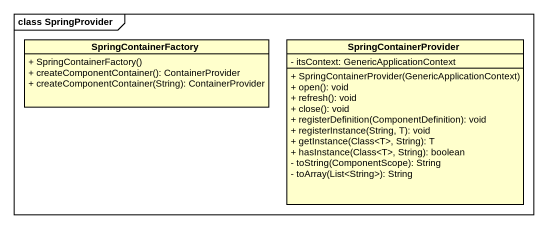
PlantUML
@startuml
mainframe class SpringProvider
hide circle
hide empty members
skinparam classAttributeIconSize 0
class SpringContainerFactory {
  + SpringContainerFactory()
  + createComponentContainer(): ContainerProvider
  + createComponentContainer(String): ContainerProvider
}
class SpringContainerProvider {
  - itsContext: GenericApplicationContext
  + SpringContainerProvider(GenericApplicationContext)
  + open(): void
  + refresh(): void
  + close(): void
  + registerDefinition(ComponentDefinition): void
  + registerInstance(String, T): void
  + getInstance(Class<T>, String): T
  + hasInstance(Class<T>, String): boolean
  - toString(ComponentScope): String
  - toArray(List<String>): String
}
@enduml
